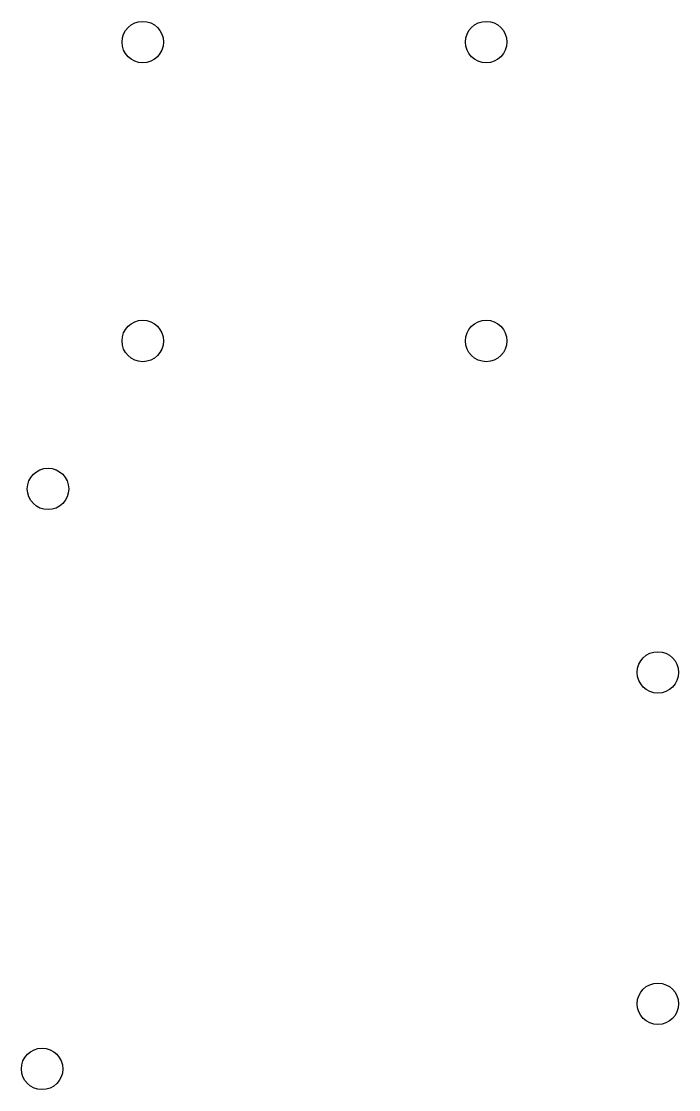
# Model space of a CAD drawing. Header units: millimetres. Extents: x 76 to 131.5, y 123.1 to 213.3.
import ezdxf

# ---------------------------------------------------------------- set-up
doc = ezdxf.new("R2010")
doc.units = ezdxf.units.MM

msp = doc.modelspace()

# ---------------------------------------------------------------- linework, layer by layer
at = {"color": 7, "linetype": 'Continuous'}
for centre in [(86.201, 211.591), (115.201, 211.591), (86.201, 186.341), (115.201, 186.341), (78.201, 173.841), (129.701, 158.341), (129.701, 130.341), (77.701, 124.841)]:
    msp.add_circle(centre, 1.75, dxfattribs=at)

doc.saveas('drawing.dxf')
